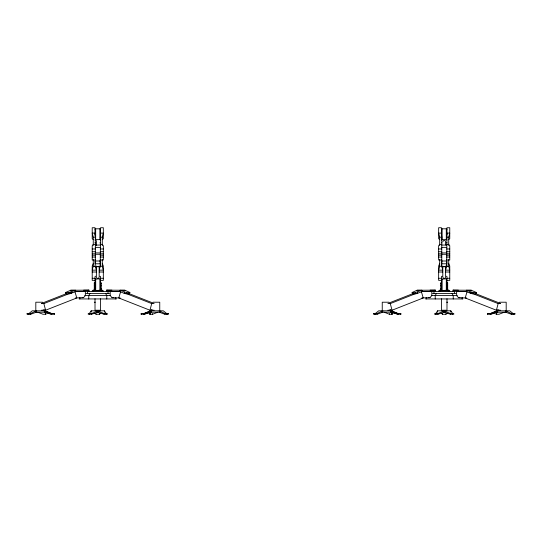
<?xml version="1.0" encoding="UTF-8"?>
<svg xmlns="http://www.w3.org/2000/svg" width="542" height="542" viewBox="0 0 542 542"><rect width="100%" height="100%" fill="white"/><g stroke="black" fill="none" stroke-linecap="round" stroke-linejoin="round"><path stroke-width="0.81" d="M95.331 260.993L95.101 263.791L100.433 263.791L100.209 260.993L95.331 260.993L95.101 266.739L100.433 266.739L100.209 260.187M441.764 260.993L441.534 263.791L446.872 263.791L446.642 260.993L441.764 260.993L441.534 266.739L446.872 266.739L446.642 260.187M99.166 276.711L99.166 270.153L100.209 266.271L100.555 233.101L103.326 233.101L102.289 237.166L102.289 245.465M445.605 276.711L445.605 270.153L446.642 266.271L446.987 233.101L449.758 233.101L448.722 237.166L448.722 245.465M95.101 261.989L95.331 260.187M441.534 261.989L441.764 260.187M160.181 312.192L150.405 312.192L150.046 314.272L150.405 310.81L163.298 310.81L166.624 313.506L168.467 313.574L168.467 314.272L164.897 314.272L159.226 312.192L159.226 310.81L164.897 313.506L168.467 313.574M506.621 312.192L496.838 312.192L496.479 314.272L496.838 310.81L509.731 310.81L513.057 313.506L514.9 313.574L514.9 314.272L511.33 314.272L505.659 312.192L505.659 310.81L511.33 313.506L514.9 313.574M120.71 291.406L110.209 291.406L110.209 295.566L112.011 297.646L118.773 297.964L149.958 310.227L151.719 303.601L154.118 303.601M467.143 291.406L456.642 291.406L456.642 295.566L458.444 297.646L465.212 297.964L496.391 310.227L498.152 303.601L500.557 303.601M93.251 259.537L93.251 266.271L92.215 270.153L96.368 270.153L96.368 276.711M439.684 259.537L439.684 266.271L438.647 270.153L442.8 270.153L442.8 276.711M120.493 292.138L118.773 297.964L120.161 297.964M106.564 290.16L124.931 290.248L129.89 292.47L129.504 293.778L126.042 293.778L124.213 293.33L124.599 292.023L120.08 290.248L119.667 291.549L106.564 291.549L106.564 290.16L111.916 290.166M126.042 293.778L126.428 292.47L129.89 292.47M466.926 292.138L465.212 297.964L466.594 297.964M452.997 290.16L471.364 290.248L476.33 292.47L475.944 293.778L472.475 293.778L470.646 293.33L471.032 292.023L466.52 290.248L466.106 291.549L452.997 291.549L452.997 290.16L458.356 290.166M472.475 293.778L472.861 292.47L476.33 292.47M100.209 239.645L100.555 238.67M93.251 263.514L92.215 266.02L92.215 280.356L94.708 280.356M439.684 263.514L438.647 266.02L438.647 280.356L441.141 280.356M89.979 293.486L88.773 295.566L88.773 299.028M436.412 293.486L435.212 295.566L435.212 299.028M106.273 313.574L104.376 310.81L91.191 310.81L89.295 313.574L89.349 314.272M435.727 313.574L437.624 310.81L450.808 310.81L452.706 313.574L452.651 314.272M93.427 290.722L94.41 289.563M439.86 290.715L440.842 289.563M75.406 297.964L83.556 297.646L85.358 295.566L85.358 291.406L74.857 291.406M421.839 297.964L429.989 297.646L431.791 295.566L431.791 291.406L421.29 291.406M436.676 313.235L435.727 314.272L435.782 313.574M65.67 292.47L70.636 290.248L89.003 290.16L89.003 291.549L75.894 291.549L69.525 293.778L66.056 293.778L65.67 292.47L69.139 292.47L75.48 290.248L75.894 291.549M66.056 293.778L66.503 293.33M412.11 292.47L417.069 290.248L435.436 290.16L435.436 291.549L422.333 291.549L415.958 293.778L412.496 293.778L412.11 292.47L415.572 292.47L421.92 290.248L422.333 291.549M412.496 293.778L412.936 293.33M102.289 239.645L103.326 238.67L103.326 227.728L100.555 227.728L100.555 233.548M448.722 239.645L449.758 238.67L449.758 227.728L446.987 227.728L446.987 234.693M94.884 313.235L96.056 314.272L99.511 314.272L100.683 313.235M441.317 313.235L442.489 314.272L445.944 314.272L447.116 313.235M94.985 229.219L95.677 228.805L99.857 228.805L100.555 229.219M94.985 240.059L95.677 239.645L99.857 239.645L100.555 240.059M99.857 242.924L100.555 242.518M441.418 229.219L442.116 228.805L446.29 228.805L446.987 229.219M441.418 240.059L442.116 239.645L446.29 239.645L446.987 240.059M446.29 242.924L446.987 242.518M95.704 276.21L95.013 276.576L95.013 290.207L95.704 290.573L100.555 290.207L100.555 276.576L99.864 276.21M95.013 278.751L95.704 279.11L100.555 278.751M442.137 276.21L441.445 276.576L441.445 290.207L442.137 290.573L446.987 290.207L446.987 276.576L446.296 276.21M441.445 278.751L442.137 279.11L446.987 278.751M91.537 313.574L97.784 310.81L104.03 313.574L107.336 313.574L107.336 314.272L104.03 314.272L97.784 312.192L91.537 314.272L88.224 314.272L88.224 313.574L91.537 313.574L91.537 314.272M437.97 313.574L444.216 310.81L450.463 313.574L453.776 313.574L453.776 314.272L450.463 314.272L444.216 312.192L437.97 314.272L434.664 314.272L434.664 313.574L437.97 313.574L437.97 314.272M150.405 310.81L143.799 313.574L143.799 314.272L150.405 312.192M496.838 310.81L490.232 313.574L490.232 314.272L496.106 312.422M41.849 303.296L66.659 293.54M41.443 303.601L43.848 303.601L72.533 292.321M42.838 310.227L44.397 309.611M41.443 310.227L45.609 310.227L76.788 297.964L75.074 292.138M150.046 313.574L149.551 313.574L149.551 314.272L152.573 314.272L157.844 312.192M389.061 302.992L413.092 293.54M387.882 303.601L390.281 303.601L415.863 293.54M389.271 310.227L390.829 309.611M387.882 310.227L392.042 310.227L423.227 297.964L421.507 292.138M504.284 312.192L499.006 314.272L495.984 314.272L495.984 313.574L496.479 313.574M144.084 313.574L151.259 310.81L151.259 312.192L144.084 314.272L141.11 314.272L141.11 313.574L144.084 313.574L144.084 314.272M490.524 313.574L497.692 310.81L497.692 312.192L490.524 314.272L487.549 314.272L487.549 313.574L490.524 313.574L490.524 314.272M30.67 314.272L36.341 312.192L36.341 310.81L30.67 313.506L27.1 313.574L27.1 314.272L30.67 314.272L30.67 313.506L27.1 313.574M377.103 314.272L382.774 312.192L382.774 310.81L377.103 313.506L373.533 313.574L373.533 314.272L377.103 314.272L377.103 313.506L373.533 313.574M94.322 290.16L92.933 290.248M440.754 290.16L439.366 290.248M83.644 290.166L89.003 290.16M430.084 290.166L435.436 290.16M95.331 237.166L94.985 233.101L92.215 233.101L93.251 237.166L95.331 237.166L95.331 262.064M100.209 237.166L102.289 237.166M441.764 237.166L441.418 233.101L438.647 233.101L439.684 237.166L441.764 237.166L441.764 266.271L442.8 270.153M446.642 237.166L448.722 237.166M95.331 244.354L93.251 244.354L92.215 245.783L92.215 260.018L95.331 260.018M100.209 244.354L102.289 244.354L103.326 245.783L103.326 260.018L100.209 260.018M441.764 244.354L439.684 244.354L438.647 245.783L438.647 260.018L441.764 260.018M446.642 244.354L448.722 244.354L449.758 245.783L449.758 260.018L446.642 260.018M95.331 245.059L100.209 245.059M441.764 245.059L446.642 245.059M95.331 247.369L100.209 247.369M441.764 247.369L446.642 247.369M92.215 248.974L95.331 248.974M100.209 248.974L103.326 248.974M438.647 248.974L441.764 248.974M446.642 248.974L449.758 248.974M92.215 251.745L95.331 251.745M100.209 251.745L103.326 251.745M438.647 251.745L441.764 251.745M446.642 251.745L449.758 251.745M95.331 252.911L100.209 252.911M441.764 252.911L446.642 252.911M92.215 253.819L95.331 253.819M100.209 253.819L103.326 253.819M438.647 253.819L441.764 253.819M446.642 253.819L449.758 253.819M95.331 254.279L100.209 254.279M441.764 254.279L446.642 254.279M92.215 255.187L95.331 255.187M100.209 255.187L103.326 255.187M438.647 255.187L441.764 255.187M446.642 255.187L449.758 255.187M92.215 257.05L95.331 257.05M100.209 257.05L103.326 257.05M438.647 257.05L441.764 257.05M446.642 257.05L449.758 257.05M93.251 266.271L95.331 266.271L96.368 270.153M100.209 266.271L102.289 266.271L103.326 270.153L99.166 270.153M439.684 266.271L441.764 266.271M446.642 266.271L448.722 266.271L449.758 270.153L445.605 270.153M95.101 266.583L100.433 266.583M441.534 266.583L446.872 266.583M92.215 272.009L96.368 272.009M99.166 272.009L103.326 272.009M438.647 272.009L442.8 272.009M445.605 272.009L449.758 272.009M92.215 278.276L94.708 278.276M100.832 278.276L103.326 278.276M438.647 278.276L441.141 278.276M447.265 278.276L449.758 278.276M100.832 280.356L103.326 280.356L103.326 266.02L102.289 263.514M447.265 280.356L449.758 280.356L449.758 266.02L448.722 263.514M94.985 282.694L94.288 282.694L94.288 289.97L94.985 289.97M100.555 282.694L101.246 282.694L101.246 289.97L100.555 289.97M441.418 282.694L440.727 282.694L440.727 289.97L441.418 289.97M446.987 282.694L447.678 282.694L447.678 289.97L446.987 289.97M94.288 283.737L94.985 283.737M100.555 283.737L101.246 283.737M440.727 283.737L441.418 283.737M446.987 283.737L447.678 283.737M94.288 285.81L94.985 285.81M100.555 285.81L101.246 285.81M440.727 285.81L441.418 285.81M446.987 285.81L447.678 285.81M94.288 288.581L94.985 288.581M100.555 288.581L101.246 288.581M440.727 288.581L441.418 288.581M446.987 288.581L447.678 288.581M70.636 290.248L75.48 290.248M120.08 290.248L124.931 290.248M417.069 290.248L421.92 290.248M466.52 290.248L471.364 290.248M88.048 291.406L107.519 291.406M434.481 291.406L453.952 291.406M86.07 293.486L109.491 293.486M432.509 293.486L455.93 293.486M84.681 295.566L110.067 295.566M431.933 295.566L457.319 295.566M82.174 297.646L83.556 297.646M112.011 297.646L113.393 297.646M428.607 297.646L429.989 297.646M458.444 297.646L459.826 297.646M79.125 298.94L116.442 298.94M425.558 298.94L462.875 298.94M42.506 302.212L35.813 302.212L35.813 310.817M94.322 302.212L95.331 302.212M153.061 302.212L159.755 302.212L159.755 310.817M388.939 302.212L382.246 302.212L382.246 310.81M446.669 302.212L447.678 302.212M499.494 302.212L506.187 302.212L506.187 310.81M149.958 310.227L154.118 310.227M496.391 310.227L500.557 310.227M45.894 312.422L51.768 314.272L51.768 313.574L45.162 310.81L32.269 310.81L28.943 313.506L28.943 314.272M381.819 312.192L391.595 312.192L398.201 314.272L398.201 313.574L391.595 310.81L378.702 310.81L375.376 313.506L375.376 314.272M35.379 312.192L45.162 312.192L45.521 314.272L45.162 310.81M96.971 312.192L98.597 312.192M443.403 312.192L445.029 312.192M45.521 313.574L46.016 313.574L46.016 314.272L42.994 314.272L37.716 312.192M51.476 313.574L54.451 313.574L54.451 314.272L51.476 314.272L44.309 312.192L44.309 310.81L51.476 313.574L51.476 314.272M391.595 310.81L392.449 314.272L389.427 314.272L384.156 312.192M397.916 313.574L400.89 313.574L400.89 314.272L397.916 314.272L390.741 312.192L390.741 310.81L397.916 313.574L397.916 314.272M447.678 290.16L449.067 290.248M101.246 290.16L102.634 290.248M471.032 292.023L472.861 292.47M124.599 292.023L126.428 292.47M475.341 293.54L500.151 303.296M469.467 292.321L498.152 303.601M466.106 291.549L470.646 293.33M497.603 309.611L499.162 310.227M128.908 293.54L152.939 302.992M126.137 293.54L151.719 303.601M119.667 291.549L124.213 293.33M151.171 309.611L152.729 310.227M441.418 242.518L442.116 242.924M94.985 242.518L95.677 242.924M439.684 239.645L438.647 238.67L438.647 227.728L441.418 227.728L441.418 234.219M93.251 239.645L92.215 238.67L92.215 227.728L94.985 227.728L94.985 235.208M475.497 293.33L475.944 293.778M129.064 293.33L129.504 293.778M105.324 313.235L106.273 314.272L106.218 313.574M447.55 289.563L448.525 290.715M101.117 289.563L102.092 290.722M452.021 293.486L453.227 295.566L453.227 299.028M105.588 293.486L106.788 295.566L106.788 299.028M441.418 238.67L441.764 239.645M417.401 292.023L417.787 293.33M415.572 292.47L415.958 293.778M70.968 292.023L71.354 293.33M69.139 292.47L69.525 293.778M390.281 303.601L392.042 310.227M43.848 303.601L45.609 310.227M446.642 260.993L446.872 261.989M100.209 260.993L100.433 261.989M391.595 312.192L391.954 314.272L391.954 313.574M513.992 313.574L513.992 314.272M513.057 314.272L513.057 313.506L511.33 313.506L511.33 314.272M487.692 313.574L487.692 314.272M462.184 297.389L462.184 298.94M454.46 291.183L454.46 293.507M453.505 290.166L453.505 291.549M450.808 310.81L450.808 312.192M450.463 313.574L450.463 314.272M449.758 291.406L449.758 290.715L438.674 290.715L438.674 291.406M448.722 259.537L448.722 266.271M448.376 290.715L448.376 291.406M446.987 298.723L446.987 310.227L441.445 310.227L441.445 298.723M446.29 228.805L446.29 239.645M446.296 279.11L446.296 290.573M445.944 313.506L445.944 314.272M445.605 266.02L445.605 269.327M445.416 277.301L445.416 278.026L444.216 278.385L443.017 278.026L443.017 277.301M445.409 244.964L445.409 240.878L444.203 240.465L442.997 240.878L442.997 241.698M444.216 310.81L444.216 312.192M442.8 266.02L442.8 269.327M442.489 313.506L442.489 314.272M442.116 228.805L442.116 239.645M442.137 279.11L442.137 290.573M440.063 290.715L440.063 291.406M439.684 237.166L439.684 245.465M437.624 310.81L437.624 312.192M434.935 290.166L434.935 291.549M433.973 291.183L433.973 293.507M426.249 297.389L426.249 298.94M400.741 313.574L400.741 314.272M389.427 313.574L389.427 314.272M374.441 313.574L374.441 314.272M167.559 313.574L167.559 314.272M166.624 314.272L166.624 313.506L164.897 313.506L164.897 314.272M152.573 313.574L152.573 314.272M141.259 313.574L141.259 314.272M115.751 297.389L115.751 298.94M108.027 291.183L108.027 293.507M107.065 290.166L107.065 291.549M104.376 310.81L104.376 312.192M104.03 313.574L104.03 314.272M103.326 291.406L103.326 290.715L92.242 290.715L92.242 291.406M102.289 259.537L102.289 266.271M101.937 290.715L101.937 291.406M100.555 298.723L100.555 310.227L95.013 310.227L95.013 298.723M99.857 228.805L99.857 239.645M99.864 279.11L99.864 290.573M99.511 313.506L99.511 314.272M99.166 266.02L99.166 269.327M98.983 277.301L98.983 278.026L97.784 278.385L96.584 278.026L96.584 277.301M97.784 310.81L97.784 312.192M96.564 240.601L96.564 245.594M96.368 266.02L96.368 269.327M96.056 313.506L96.056 314.272M95.677 228.805L95.677 239.645M95.704 279.11L95.704 290.573M93.624 290.715L93.624 291.406M93.251 237.166L93.251 245.465M91.191 310.81L91.191 312.192M88.495 290.166L88.495 291.549M87.54 291.183L87.54 293.507M79.816 297.389L79.816 298.94M54.308 313.574L54.308 314.272M28.008 313.574L28.008 314.272"/></g></svg>
